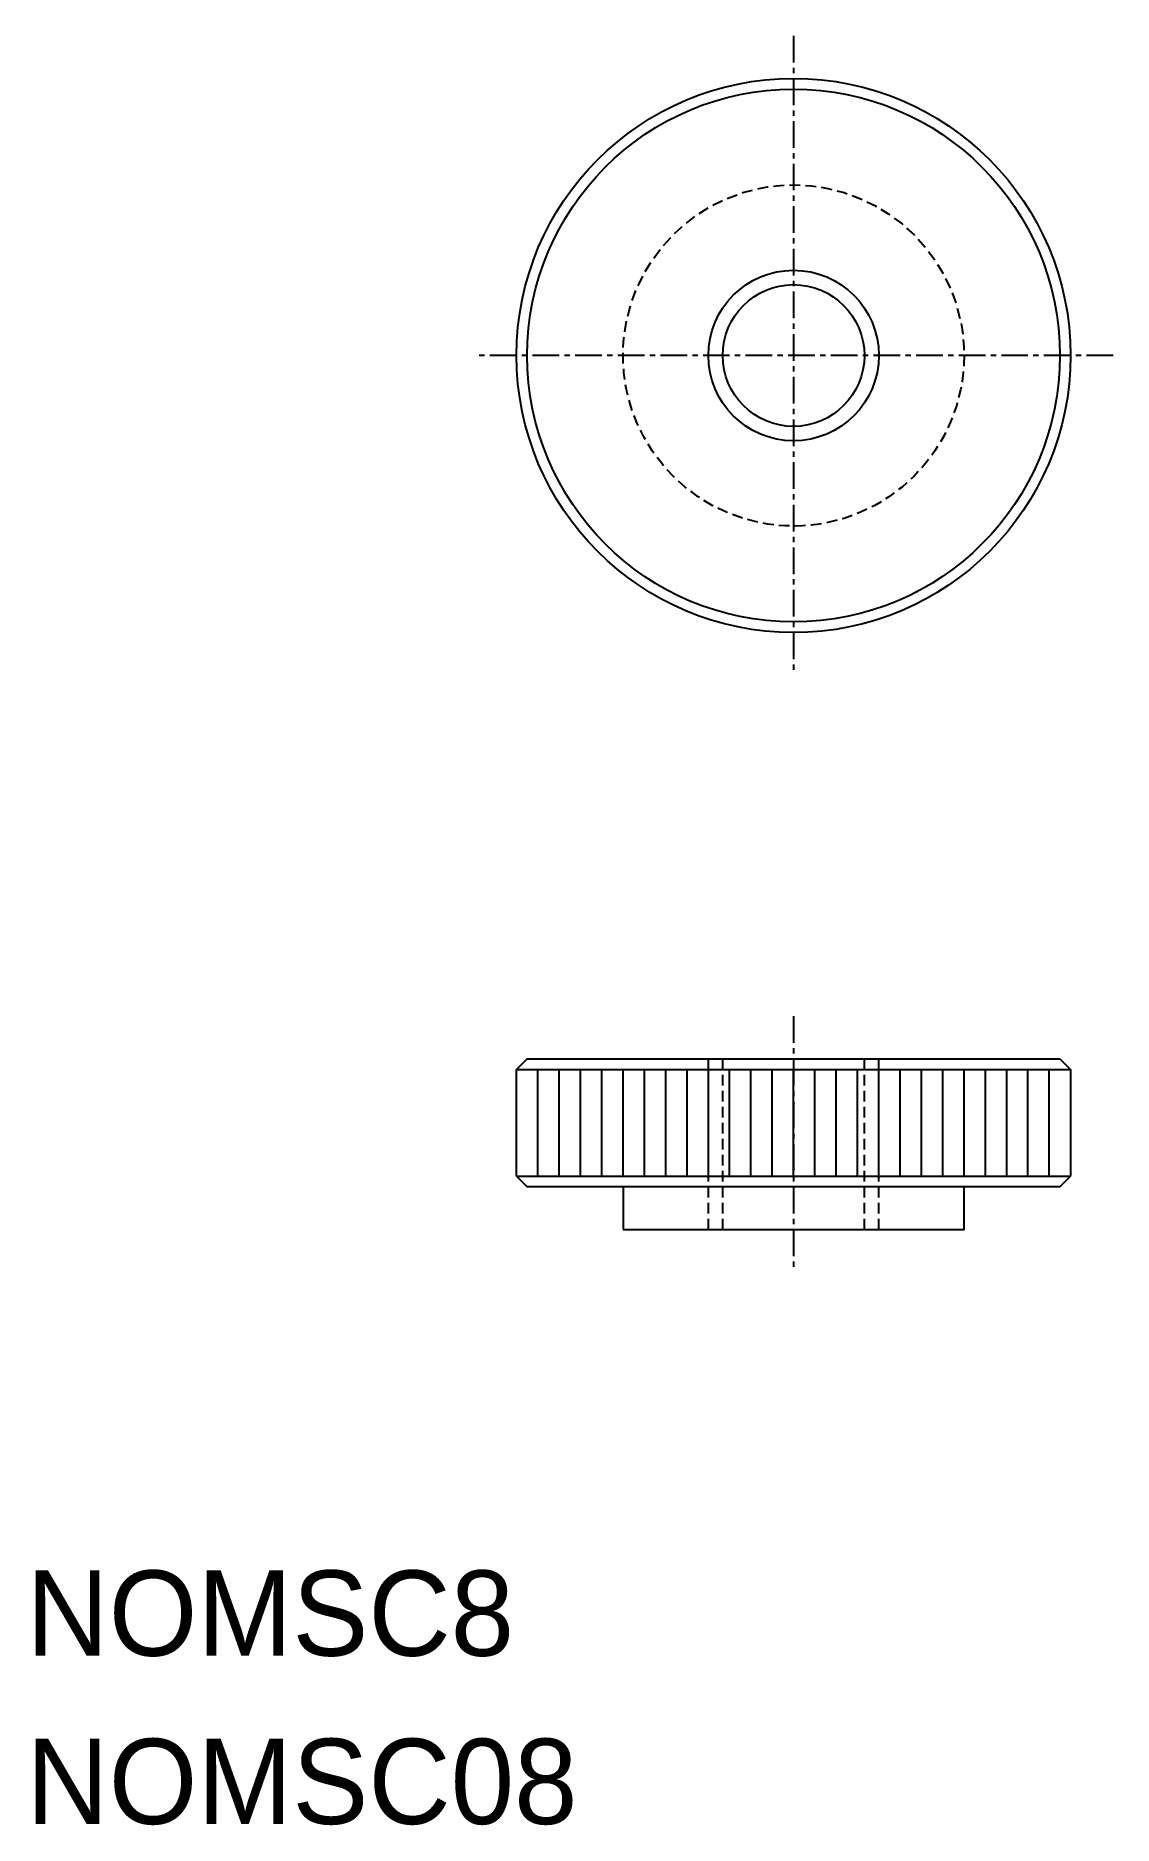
# Model space of a CAD drawing. Extents: x -12922.9 to -12872.4, y -185.4 to -101.5.
import ezdxf

# ---------------------------------------------------------------- set-up
doc = ezdxf.new("R2010")
doc.units = 0
doc.linetypes.add('CENTER', pattern=[2, 1.25, -0.25, 0.25, -0.25])
doc.linetypes.add('DASHED', pattern=[0.75, 0.5, -0.25])
doc.layers.get('0').update_dxf_attribs({"linetype": 'CONTINUOUS'})
doc.layers.add('CENTER', color=1, linetype='CENTER')

msp = doc.modelspace()

# ---------------------------------------------------------------- linework, layer by layer
at = {"color": 7, "linetype": 'CONTINUOUS'}
for p, q in [((-12899.874, -149.452), (-12900.374, -149.952)), ((-12900.374, -154.952), (-12900.374, -149.952)), ((-12900.374, -149.952), (-12874.374, -149.952)), ((-12899.874, -149.452), (-12874.874, -149.452)), ((-12899.374, -154.952), (-12899.374, -149.952)), ((-12898.374, -154.952), (-12898.374, -149.952)), ((-12897.374, -154.952), (-12897.374, -149.952)), ((-12896.374, -154.952), (-12896.374, -149.952)), ((-12895.374, -154.952), (-12895.374, -149.952)), ((-12894.374, -154.952), (-12894.374, -149.952)), ((-12893.374, -154.952), (-12893.374, -149.952)), ((-12892.374, -154.952), (-12892.374, -149.952)), ((-12891.374, -154.952), (-12891.374, -149.952)), ((-12890.374, -154.952), (-12890.374, -149.952)), ((-12889.374, -154.952), (-12889.374, -149.952)), ((-12888.374, -154.952), (-12888.374, -149.952)), ((-12887.374, -154.952), (-12887.374, -149.952)), ((-12886.374, -154.952), (-12886.374, -149.952)), ((-12885.374, -154.952), (-12885.374, -149.952)), ((-12884.374, -154.952), (-12884.374, -149.952)), ((-12883.374, -154.952), (-12883.374, -149.952)), ((-12882.374, -154.952), (-12882.374, -149.952)), ((-12881.374, -154.952), (-12881.374, -149.952)), ((-12880.374, -154.952), (-12880.374, -149.952)), ((-12879.374, -154.952), (-12879.374, -149.952)), ((-12878.374, -154.952), (-12878.374, -149.952)), ((-12877.374, -154.952), (-12877.374, -149.952)), ((-12876.374, -154.952), (-12876.374, -149.952)), ((-12875.374, -154.952), (-12875.374, -149.952)), ((-12874.874, -149.452), (-12874.374, -149.952)), ((-12874.374, -149.952), (-12874.374, -154.952)), ((-12900.374, -154.952), (-12899.874, -155.452)), ((-12900.374, -154.952), (-12874.374, -154.952)), ((-12893.374, -154.952), (-12893.374, -154.952)), ((-12874.874, -155.452), (-12874.374, -154.952)), ((-12874.874, -155.452), (-12899.874, -155.452))]:
    msp.add_line(p, q, dxfattribs=at)
at = {"color": 3, "linetype": 'DASHED'}
for p, q in [((-12891.374, -157.452), (-12891.374, -149.452)), ((-12890.697, -157.452), (-12890.697, -149.452)), ((-12884.05, -157.452), (-12884.05, -149.452)), ((-12883.374, -157.452), (-12883.374, -149.452))]:
    msp.add_line(p, q, dxfattribs=at)
at = {"color": 7, "linetype": 'CONTINUOUS'}
msp.add_lwpolyline([(-12895.374, -157.452), (-12879.374, -157.452), (-12879.374, -155.452), (-12895.374, -155.452)], close=True, dxfattribs=at)
for radius in [13, 12.5, 3.324]:
    msp.add_circle((-12887.374, -116.452), radius, dxfattribs=at)
at = {"color": 3, "linetype": 'DASHED'}
msp.add_circle((-12887.374, -116.452), 8, dxfattribs=at)
at = {"color": 3, "linetype": 'CONTINUOUS'}
msp.add_circle((-12887.374, -116.452), 4, dxfattribs=at)
at = {"layer": 'CENTER', "color": 1, "linetype": 'CENTER'}
for p, q in [((-12887.374, -101.452), (-12887.374, -131.452)), ((-12872.374, -116.452), (-12902.374, -116.452)), ((-12887.374, -147.452), (-12887.374, -159.452))]:
    msp.add_line(p, q, dxfattribs=at)

# ---------------------------------------------------------------- texts
at = {"color": 7, "linetype": 'CONTINUOUS'}
for s, p in [('NOMSC8', (-12923.374, -177.452)), ('NOMSC08', (-12923.374, -185.345))]:
    msp.add_text(s, height=4, dxfattribs=at).set_placement(p)

doc.saveas('drawing.dxf')
